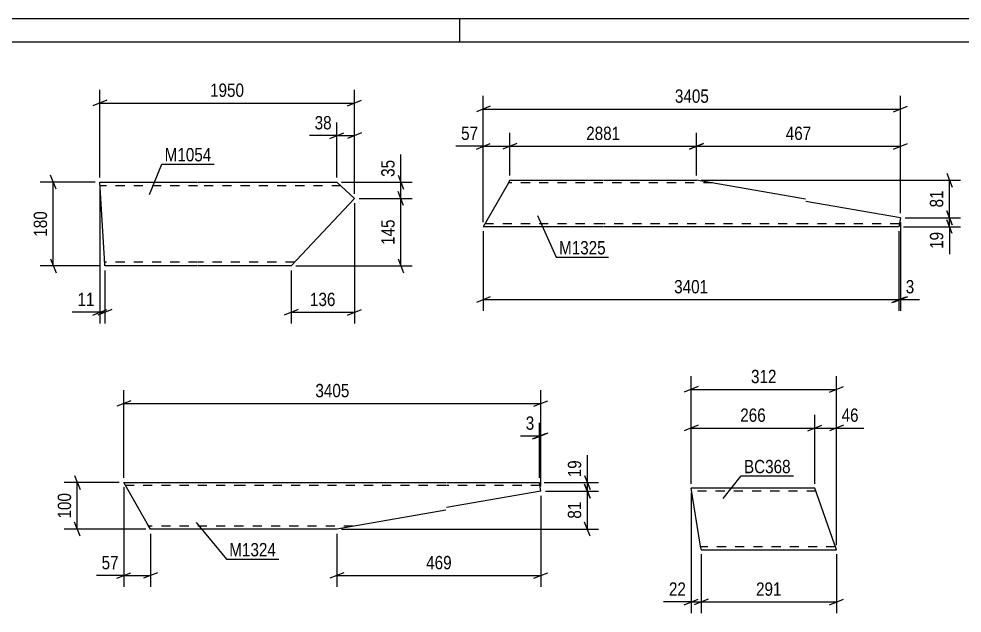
# Model space of a CAD drawing. Header units: millimetres. Extents: x 0 to 594, y 0 to 420.
# Drawn here: x 289.2 to 492.1, y 292.2 to 420 of the extents above; entities that cross this region are included whole.
import ezdxf

# ---------------------------------------------------------------- set-up
doc = ezdxf.new("R2010")
doc.units = ezdxf.units.MM
doc.linetypes.add('DXK_LINE_DOT2', pattern=[3.9198, 1.9599, -1.9599])
doc.styles.add('Arial Narrow', font='ARIALN.TTF', dxfattribs={"height": 0.2})

# ---------------------------------------------------------------- blocks, each defined once
blk = doc.blocks.new('Unknown-814738327-1163')
at = {"color": 5, "linetype": 'Continuous'}
for p, q in [((594, 420), (0, 420)), ((384, 415), (384, 420)), ((589, 415), (5, 415))]:
    blk.add_line(p, q, dxfattribs=at)
blk = doc.blocks.new('Part-814738327-14187 - 14186')
at = {"color": 2, "linetype": 'Continuous'}
for p, q in [((307.58, 368.48), (306.58, 384.88)), ((306.58, 384.88), (327.63, 384.88)), ((327.73, 384.88), (357.58, 384.88)), ((361.34, 381.35), (357.58, 384.88)), ((347.73, 366.88), (361.34, 381.35)), ((307.68, 366.88), (307.58, 368.48)), ((327.63, 366.88), (307.68, 366.88)), ((347.73, 366.88), (327.73, 366.88))]:
    blk.add_line(p, q, dxfattribs=at)
at = {"color": 7, "linetype": 'DXK_LINE_DOT2'}
for p, q in [((327.63, 384.08), (306.62, 384.08)), ((358.43, 384.08), (327.73, 384.08)), ((307.67, 367), (307.58, 368.48)), ((307.63, 367.68), (307.63, 367.74)), ((327.63, 367.68), (307.63, 367.68)), ((348.48, 367.68), (327.73, 367.68))]:
    blk.add_line(p, q, dxfattribs=at)
blk = doc.blocks.new('Part-814738327-14417 - 14416')
at = {"color": 2, "linetype": 'Continuous'}
for p, q in [((316.79, 311.46), (311.75, 320.26)), ((311.75, 320.26), (337.48, 320.26)), ((337.58, 320.26), (381.05, 320.26)), ((381.15, 320.26), (401.15, 320.26)), ((401.47, 318.38), (401.15, 320.26)), ((401.47, 318.38), (381.15, 314.86)), ((381.05, 314.32), (357.58, 310.26)), ((317.48, 310.26), (316.79, 311.46)), ((337.48, 310.26), (317.48, 310.26)), ((357.58, 310.26), (337.58, 310.26))]:
    blk.add_line(p, q, dxfattribs=at)
at = {"color": 7, "linetype": 'DXK_LINE_DOT2'}
for p, q in [((337.48, 319.66), (312.09, 319.66)), ((381.05, 319.66), (337.58, 319.66)), ((401.25, 319.66), (381.15, 319.66)), ((317.43, 310.35), (316.79, 311.46)), ((317.14, 310.86), (317.11, 310.91)), ((337.48, 310.86), (317.14, 310.86)), ((361.05, 310.86), (337.58, 310.86))]:
    blk.add_line(p, q, dxfattribs=at)
blk = doc.blocks.new('Part-814738327-19485 - 19484')
at = {"color": 2, "linetype": 'Continuous'}
for p, q in [((394.12, 384.1), (389.08, 375.3)), ((394.81, 385.3), (394.12, 384.1)), ((394.81, 385.3), (414.81, 385.3)), ((414.91, 385.3), (434.91, 385.3)), ((458.38, 381.25), (434.91, 385.3)), ((478.82, 377.23), (458.48, 380.75)), ((478.82, 377.23), (478.48, 375.3)), ((414.81, 375.3), (389.08, 375.3)), ((458.38, 375.3), (414.91, 375.3)), ((478.48, 375.3), (458.48, 375.3))]:
    blk.add_line(p, q, dxfattribs=at)
at = {"color": 7, "linetype": 'DXK_LINE_DOT2'}
for p, q in [((414.81, 384.7), (394.47, 384.7)), ((394.61, 384.95), (394.81, 385.3)), ((438.38, 384.7), (414.91, 384.7)), ((414.81, 375.9), (389.43, 375.9)), ((458.38, 375.9), (414.91, 375.9)), ((478.58, 375.9), (458.48, 375.9))]:
    blk.add_line(p, q, dxfattribs=at)
blk = doc.blocks.new('Part-814738327-19681 - 19680')
at = {"color": 2, "linetype": 'Continuous'}
for p, q in [((460.39, 319.02), (433.78, 319.02)), ((435.75, 307.02), (433.78, 319.02)), ((464.6, 307.02), (460.39, 319.02)), ((435.93, 305.91), (435.75, 307.02)), ((465.02, 305.82), (464.6, 307.02)), ((435.93, 305.91), (435.94, 305.82)), ((435.94, 305.82), (465.02, 305.82))]:
    blk.add_line(p, q, dxfattribs=at)
at = {"color": 7, "linetype": 'DXK_LINE_DOT2'}
for p, q in [((460.6, 318.42), (433.88, 318.42)), ((435.88, 306.17), (435.75, 307.02)), ((464.81, 306.42), (435.84, 306.42))]:
    blk.add_line(p, q, dxfattribs=at)
blk = doc.blocks.new('StraightDimension-814738327-14703 - 14186')
at = {"color": 7, "linetype": 'Continuous'}
for p, q in [((357.58, 385.88), (357.58, 397.73)), ((361.34, 382.35), (361.34, 397.73)), ((356.08, 394.28), (359.08, 395.48)), ((357.58, 394.88), (361.34, 394.88)), ((362.84, 395.48), (359.84, 394.28))]:
    blk.add_line(p, q, dxfattribs=at)
at = {"color": 0}
blk.add_wipeout([(357.06, 395.63), (357.06, 399.83), (352.2, 399.83), (352.2, 395.63)], dxfattribs=at)
at = {"color": 7, "linetype": 'Continuous'}
blk.add_line((357.58, 394.88), (351.68, 394.88), dxfattribs=at)
blk.add_line((357.58, 394.88), (351.68, 394.88), dxfattribs=at)
at = {"color": 3, "style": 'Arial Narrow'}
blk.add_text('38', height=2.863, dxfattribs=at).set_placement((352.8, 396.23))
blk = doc.blocks.new('StraightDimension-814738327-14695 - 14186')
at = {"color": 7, "linetype": 'Continuous'}
for p, q in [((361.34, 380.35), (361.34, 354.48)), ((347.73, 365.88), (347.73, 354.48)), ((349.23, 357.48), (346.23, 356.28)), ((359.84, 356.28), (362.84, 357.48)), ((347.73, 356.88), (361.34, 356.88))]:
    blk.add_line(p, q, dxfattribs=at)
at = {"color": 0}
blk.add_wipeout([(357.88, 357.63), (357.88, 361.83), (351.19, 361.83), (351.19, 357.63)], dxfattribs=at)
at = {"color": 3, "style": 'Arial Narrow'}
blk.add_text('136', height=2.863, dxfattribs=at).set_placement((351.79, 358.23))
blk = doc.blocks.new('StraightDimension-814738327-14715 - 14186')
at = {"color": 7, "linetype": 'Continuous'}
for p, q in [((297.18, 383.38), (295.98, 386.38)), ((305.58, 384.88), (293.73, 384.88)), ((296.58, 366.88), (296.58, 384.88)), ((295.98, 368.38), (297.18, 365.38)), ((306.68, 366.88), (293.73, 366.88))]:
    blk.add_line(p, q, dxfattribs=at)
at = {"color": 0}
blk.add_wipeout([(295.83, 379.22), (291.63, 379.22), (291.63, 372.54), (295.83, 372.54)], dxfattribs=at)
at = {"color": 3, "style": 'Arial Narrow'}
blk.add_text('180', height=2.863, rotation=90.0002, dxfattribs=at).set_placement((295.23, 373.14))
blk = doc.blocks.new('StraightDimension-814738327-14707 - 14186')
at = {"color": 7, "linetype": 'Continuous'}
for p, q in [((370.74, 386.38), (371.94, 383.38)), ((358.58, 384.88), (373.74, 384.88)), ((371.34, 381.35), (371.34, 384.88)), ((371.94, 379.85), (370.74, 382.85)), ((362.34, 381.35), (373.74, 381.35))]:
    blk.add_line(p, q, dxfattribs=at)
at = {"color": 0}
blk.add_wipeout([(370.59, 390.26), (366.39, 390.26), (366.39, 385.41), (370.59, 385.41)], dxfattribs=at)
at = {"color": 7, "linetype": 'Continuous'}
blk.add_line((371.34, 384.88), (371.34, 390.79), dxfattribs=at)
blk.add_line((371.34, 384.88), (371.34, 390.79), dxfattribs=at)
at = {"color": 3, "style": 'Arial Narrow'}
blk.add_text('35', height=2.863, rotation=90.0002, dxfattribs=at).set_placement((369.99, 386.01))
blk = doc.blocks.new('StraightDimension-814738327-14699 - 14186')
at = {"color": 7, "linetype": 'Continuous'}
for p, q in [((306.58, 383.88), (306.58, 354.48)), ((307.68, 365.88), (307.68, 354.48)), ((305.08, 356.28), (308.08, 357.48)), ((309.18, 357.48), (306.18, 356.28)), ((306.58, 356.88), (307.68, 356.88))]:
    blk.add_line(p, q, dxfattribs=at)
at = {"color": 0}
blk.add_wipeout([(306.05, 357.63), (306.05, 361.83), (301.19, 361.83), (301.19, 357.63)], dxfattribs=at)
at = {"color": 7, "linetype": 'Continuous'}
blk.add_line((306.58, 356.88), (300.67, 356.88), dxfattribs=at)
blk.add_line((306.58, 356.88), (300.67, 356.88), dxfattribs=at)
at = {"color": 3, "style": 'Arial Narrow'}
blk.add_text('11', height=2.863, dxfattribs=at).set_placement((301.79, 358.23))
blk = doc.blocks.new('StraightDimension-814738327-14708 - 14186')
at = {"color": 7, "linetype": 'Continuous'}
for p, q in [((371.94, 379.85), (370.74, 382.85)), ((362.34, 381.35), (373.74, 381.35)), ((371.34, 366.88), (371.34, 381.35)), ((370.74, 368.38), (371.94, 365.38)), ((348.73, 366.88), (373.74, 366.88))]:
    blk.add_line(p, q, dxfattribs=at)
at = {"color": 0}
blk.add_wipeout([(370.59, 377.46), (366.39, 377.46), (366.39, 370.77), (370.59, 370.77)], dxfattribs=at)
at = {"color": 3, "style": 'Arial Narrow'}
blk.add_text('145', height=2.863, rotation=90.0002, dxfattribs=at).set_placement((369.99, 371.37))
blk = doc.blocks.new('StraightDimension-814738327-14721 - 14186')
at = {"color": 7, "linetype": 'Continuous'}
for p, q in [((306.58, 385.88), (306.58, 404.73)), ((361.34, 382.35), (361.34, 404.73)), ((308.08, 402.48), (305.08, 401.28)), ((306.58, 401.88), (361.34, 401.88)), ((359.84, 401.28), (362.84, 402.48))]:
    blk.add_line(p, q, dxfattribs=at)
at = {"color": 0}
blk.add_wipeout([(338.21, 402.63), (338.21, 406.83), (329.7, 406.83), (329.7, 402.63)], dxfattribs=at)
at = {"color": 3, "style": 'Arial Narrow'}
blk.add_text('1950', height=2.863, dxfattribs=at).set_placement((330.3, 403.23))
blk = doc.blocks.new('StraightDimension-814738327-15128 - 14416')
at = {"color": 7, "linetype": 'Continuous'}
for p, q in [((401.15, 321.26), (401.15, 333.11)), ((401.47, 319.38), (401.47, 333.11)), ((399.65, 329.66), (402.65, 330.86)), ((402.97, 330.86), (399.97, 329.66)), ((401.15, 330.26), (401.47, 330.26))]:
    blk.add_line(p, q, dxfattribs=at)
at = {"color": 0}
blk.add_wipeout([(400.62, 331.01), (400.62, 335.21), (397.6, 335.21), (397.6, 331.01)], dxfattribs=at)
at = {"color": 7, "linetype": 'Continuous'}
blk.add_line((401.15, 330.26), (397.07, 330.26), dxfattribs=at)
blk.add_line((401.15, 330.26), (397.07, 330.26), dxfattribs=at)
at = {"color": 3, "style": 'Arial Narrow'}
blk.add_text('3', height=2.86, dxfattribs=at).set_placement((398.2, 331.61))
blk = doc.blocks.new('StraightDimension-814738327-15120 - 14416')
at = {"color": 7, "linetype": 'Continuous'}
for p, q in [((401.47, 317.38), (401.47, 297.86)), ((357.58, 309.26), (357.58, 297.86)), ((359.08, 300.86), (356.08, 299.66)), ((399.97, 299.66), (402.97, 300.86)), ((357.58, 300.26), (401.47, 300.26))]:
    blk.add_line(p, q, dxfattribs=at)
at = {"color": 0}
blk.add_wipeout([(382.87, 301.01), (382.87, 305.21), (376.19, 305.21), (376.19, 301.01)], dxfattribs=at)
at = {"color": 3, "style": 'Arial Narrow'}
blk.add_text('469', height=2.863, dxfattribs=at).set_placement((376.79, 301.61))
blk = doc.blocks.new('StraightDimension-814738327-15133 - 14416')
at = {"color": 7, "linetype": 'Continuous'}
for p, q in [((410.87, 319.88), (412.07, 316.88)), ((402.47, 318.38), (413.87, 318.38)), ((411.47, 310.26), (411.47, 318.38)), ((412.07, 308.76), (410.87, 311.76)), ((358.58, 310.26), (413.87, 310.26))]:
    blk.add_line(p, q, dxfattribs=at)
at = {"color": 0}
blk.add_wipeout([(410.72, 316.75), (406.52, 316.75), (406.52, 311.89), (410.72, 311.89)], dxfattribs=at)
at = {"color": 3, "style": 'Arial Narrow'}
blk.add_text('81', height=2.863, rotation=90.0002, dxfattribs=at).set_placement((410.12, 312.49))
blk = doc.blocks.new('StraightDimension-814738327-15140 - 14416')
at = {"color": 7, "linetype": 'Continuous'}
for p, q in [((301.15, 321.76), (302.35, 318.76)), ((310.75, 320.26), (298.9, 320.26)), ((301.75, 310.26), (301.75, 320.26)), ((302.35, 308.76), (301.15, 311.76)), ((316.48, 310.26), (298.9, 310.26))]:
    blk.add_line(p, q, dxfattribs=at)
at = {"color": 0}
blk.add_wipeout([(301, 318.61), (296.8, 318.61), (296.8, 311.92), (301, 311.92)], dxfattribs=at)
at = {"color": 3, "style": 'Arial Narrow'}
blk.add_text('100', height=2.863, rotation=90.0002, dxfattribs=at).set_placement((300.4, 312.52))
blk = doc.blocks.new('StraightDimension-814738327-15132 - 14416')
at = {"color": 7, "linetype": 'Continuous'}
for p, q in [((410.87, 321.76), (412.07, 318.76)), ((402.15, 320.26), (413.87, 320.26)), ((412.07, 316.88), (410.87, 319.88)), ((411.47, 318.38), (411.47, 320.26)), ((402.47, 318.38), (413.87, 318.38))]:
    blk.add_line(p, q, dxfattribs=at)
at = {"color": 0}
blk.add_wipeout([(410.72, 325.64), (406.52, 325.64), (406.52, 320.79), (410.72, 320.79)], dxfattribs=at)
at = {"color": 7, "linetype": 'Continuous'}
blk.add_line((411.47, 320.26), (411.47, 326.17), dxfattribs=at)
blk.add_line((411.47, 320.26), (411.47, 326.17), dxfattribs=at)
at = {"color": 3, "style": 'Arial Narrow'}
blk.add_text('19', height=2.863, rotation=90.0002, dxfattribs=at).set_placement((410.12, 321.39))
blk = doc.blocks.new('StraightDimension-814738327-15124 - 14416')
at = {"color": 7, "linetype": 'Continuous'}
for p, q in [((311.75, 319.26), (311.75, 297.86)), ((317.48, 309.26), (317.48, 297.86)), ((310.25, 299.66), (313.25, 300.86)), ((318.98, 300.86), (315.98, 299.66)), ((311.75, 300.26), (317.48, 300.26))]:
    blk.add_line(p, q, dxfattribs=at)
at = {"color": 0}
blk.add_wipeout([(311.22, 301.01), (311.22, 305.21), (306.37, 305.21), (306.37, 301.01)], dxfattribs=at)
at = {"color": 7, "linetype": 'Continuous'}
blk.add_line((311.75, 300.26), (305.84, 300.26), dxfattribs=at)
blk.add_line((311.75, 300.26), (305.84, 300.26), dxfattribs=at)
at = {"color": 3, "style": 'Arial Narrow'}
blk.add_text('57', height=2.863, dxfattribs=at).set_placement((306.97, 301.61))
blk = doc.blocks.new('StraightDimension-814738327-15146 - 14416')
at = {"color": 7, "linetype": 'Continuous'}
for p, q in [((311.75, 321.26), (311.75, 340.11)), ((401.47, 319.38), (401.47, 340.11)), ((313.25, 337.86), (310.25, 336.66)), ((311.75, 337.26), (401.47, 337.26)), ((399.97, 336.66), (402.97, 337.86))]:
    blk.add_line(p, q, dxfattribs=at)
at = {"color": 0}
blk.add_wipeout([(360.87, 338.01), (360.87, 342.21), (352.36, 342.21), (352.36, 338.01)], dxfattribs=at)
at = {"color": 3, "style": 'Arial Narrow'}
blk.add_text('3405', height=2.863, dxfattribs=at).set_placement((352.96, 338.61))
blk = doc.blocks.new('StraightDimension-814738327-19593 - 19484')
at = {"color": 7, "linetype": 'Continuous'}
for p, q in [((488.75, 386.8), (489.95, 383.8)), ((435.91, 385.3), (491.75, 385.3)), ((489.35, 377.23), (489.35, 385.3)), ((489.95, 375.73), (488.75, 378.73)), ((479.82, 377.23), (491.75, 377.23))]:
    blk.add_line(p, q, dxfattribs=at)
at = {"color": 0}
blk.add_wipeout([(488.6, 383.7), (484.4, 383.7), (484.4, 378.84), (488.6, 378.84)], dxfattribs=at)
at = {"color": 3, "style": 'Arial Narrow'}
blk.add_text('81', height=2.863, rotation=90.0002, dxfattribs=at).set_placement((488, 379.44))
blk = doc.blocks.new('StraightDimension-814738327-19565 - 19484')
at = {"color": 7, "linetype": 'Continuous'}
for p, q in [((478.82, 376.23), (478.82, 357.21)), ((478.48, 374.3), (478.48, 357.21)), ((476.98, 359.01), (479.98, 360.21)), ((480.32, 360.21), (477.32, 359.01)), ((478.48, 359.61), (478.82, 359.61))]:
    blk.add_line(p, q, dxfattribs=at)
at = {"color": 0}
blk.add_wipeout([(482.37, 360.36), (482.37, 364.56), (479.34, 364.56), (479.34, 360.36)], dxfattribs=at)
at = {"color": 7, "linetype": 'Continuous'}
blk.add_line((478.82, 359.61), (482.89, 359.61), dxfattribs=at)
blk.add_line((478.82, 359.61), (482.89, 359.61), dxfattribs=at)
at = {"color": 3, "style": 'Arial Narrow'}
blk.add_text('3', height=2.86, dxfattribs=at).set_placement((479.94, 360.96))
blk = doc.blocks.new('StraightDimension-814738327-19493 - 19484')
at = {"color": 7, "linetype": 'Continuous'}
for p, q in [((434.92, 386.3), (434.92, 395.45)), ((478.82, 378.23), (478.82, 395.45)), ((436.42, 393.2), (433.42, 392)), ((434.92, 392.6), (478.82, 392.6)), ((477.32, 392), (480.32, 393.2))]:
    blk.add_line(p, q, dxfattribs=at)
at = {"color": 0}
blk.add_wipeout([(460.21, 393.35), (460.21, 397.55), (453.53, 397.55), (453.53, 393.35)], dxfattribs=at)
at = {"color": 3, "style": 'Arial Narrow'}
blk.add_text('467', height=2.863, dxfattribs=at).set_placement((454.13, 393.95))
blk = doc.blocks.new('StraightDimension-814738327-19495 - 19484')
at = {"color": 7, "linetype": 'Continuous'}
for p, q in [((389.08, 376.3), (389.08, 395.45)), ((394.81, 386.3), (394.81, 395.45)), ((387.58, 392), (390.58, 393.2)), ((389.08, 392.6), (394.81, 392.6)), ((396.31, 393.2), (393.31, 392))]:
    blk.add_line(p, q, dxfattribs=at)
at = {"color": 0}
blk.add_wipeout([(388.56, 393.35), (388.56, 397.55), (383.7, 397.55), (383.7, 393.35)], dxfattribs=at)
at = {"color": 7, "linetype": 'Continuous'}
blk.add_line((389.08, 392.6), (383.18, 392.6), dxfattribs=at)
blk.add_line((389.08, 392.6), (383.18, 392.6), dxfattribs=at)
at = {"color": 3, "style": 'Arial Narrow'}
blk.add_text('57', height=2.863, dxfattribs=at).set_placement((384.3, 393.95))
blk = doc.blocks.new('StraightDimension-814738327-19566 - 19484')
at = {"color": 7, "linetype": 'Continuous'}
for p, q in [((389.08, 374.3), (389.08, 357.21)), ((478.48, 374.3), (478.48, 357.21)), ((390.58, 360.21), (387.58, 359.01)), ((389.08, 359.61), (478.48, 359.61)), ((476.98, 359.01), (479.98, 360.21))]:
    blk.add_line(p, q, dxfattribs=at)
at = {"color": 0}
blk.add_wipeout([(438.04, 360.36), (438.04, 364.56), (429.53, 364.56), (429.53, 360.36)], dxfattribs=at)
at = {"color": 3, "style": 'Arial Narrow'}
blk.add_text('3401', height=2.863, dxfattribs=at).set_placement((430.13, 360.96))
blk = doc.blocks.new('StraightDimension-814738327-19494 - 19484')
at = {"color": 7, "linetype": 'Continuous'}
for p, q in [((394.81, 386.3), (394.81, 395.45)), ((434.92, 386.3), (434.92, 395.45)), ((396.31, 393.2), (393.31, 392)), ((394.81, 392.6), (434.92, 392.6)), ((433.42, 392), (436.42, 393.2))]:
    blk.add_line(p, q, dxfattribs=at)
at = {"color": 0}
blk.add_wipeout([(419.12, 393.35), (419.12, 397.55), (410.61, 397.55), (410.61, 393.35)], dxfattribs=at)
at = {"color": 3, "style": 'Arial Narrow'}
blk.add_text('2881', height=2.863, dxfattribs=at).set_placement((411.21, 393.95))
blk = doc.blocks.new('StraightDimension-814738327-19658 - 19484')
at = {"color": 7, "linetype": 'Continuous'}
for p, q in [((389.08, 376.3), (389.08, 403.45)), ((478.82, 378.23), (478.82, 403.45)), ((390.58, 401.2), (387.58, 400)), ((389.08, 400.6), (478.82, 400.6)), ((477.32, 400), (480.32, 401.2))]:
    blk.add_line(p, q, dxfattribs=at)
at = {"color": 0}
blk.add_wipeout([(438.2, 401.35), (438.2, 405.55), (429.69, 405.55), (429.69, 401.35)], dxfattribs=at)
at = {"color": 3, "style": 'Arial Narrow'}
blk.add_text('3405', height=2.863, dxfattribs=at).set_placement((430.29, 401.95))
blk = doc.blocks.new('StraightDimension-814738327-19594 - 19484')
at = {"color": 7, "linetype": 'Continuous'}
for p, q in [((488.75, 378.73), (489.95, 375.73)), ((479.82, 377.23), (491.75, 377.23)), ((489.95, 373.8), (488.75, 376.8)), ((489.35, 375.3), (489.35, 377.23)), ((479.48, 375.3), (491.75, 375.3))]:
    blk.add_line(p, q, dxfattribs=at)
at = {"color": 0}
blk.add_wipeout([(488.6, 374.78), (484.4, 374.78), (484.4, 369.92), (488.6, 369.92)], dxfattribs=at)
at = {"color": 7, "linetype": 'Continuous'}
blk.add_line((489.35, 375.3), (489.35, 369.4), dxfattribs=at)
blk.add_line((489.35, 375.3), (489.35, 369.4), dxfattribs=at)
at = {"color": 3, "style": 'Arial Narrow'}
blk.add_text('19', height=2.863, rotation=90.0002, dxfattribs=at).set_placement((488, 370.52))
blk = doc.blocks.new('StraightDimension-814738327-19788 - 19680')
at = {"color": 7, "linetype": 'Continuous'}
for p, q in [((435.94, 304.82), (435.94, 292.17)), ((465.02, 304.82), (465.02, 292.17)), ((437.44, 295.17), (434.44, 293.97)), ((435.94, 294.57), (465.02, 294.57)), ((463.52, 293.97), (466.52, 295.17))]:
    blk.add_line(p, q, dxfattribs=at)
at = {"color": 0}
blk.add_wipeout([(453.82, 295.32), (453.82, 299.52), (447.14, 299.52), (447.14, 295.32)], dxfattribs=at)
at = {"color": 3, "style": 'Arial Narrow'}
blk.add_text('291', height=2.863, dxfattribs=at).set_placement((447.74, 295.92))
blk = doc.blocks.new('StraightDimension-814738327-19754 - 19680')
at = {"color": 7, "linetype": 'Continuous'}
for p, q in [((433.78, 320.02), (433.78, 334.83)), ((460.39, 320.02), (460.39, 334.83)), ((435.28, 332.58), (432.28, 331.38)), ((433.78, 331.98), (460.39, 331.98)), ((458.89, 331.38), (461.89, 332.58))]:
    blk.add_line(p, q, dxfattribs=at)
at = {"color": 0}
blk.add_wipeout([(450.42, 332.73), (450.42, 336.93), (443.74, 336.93), (443.74, 332.73)], dxfattribs=at)
at = {"color": 3, "style": 'Arial Narrow'}
blk.add_text('266', height=2.863, dxfattribs=at).set_placement((444.34, 333.33))
blk = doc.blocks.new('StraightDimension-814738327-19753 - 19680')
at = {"color": 7, "linetype": 'Continuous'}
for p, q in [((460.39, 320.02), (460.39, 334.83)), ((465.02, 306.82), (465.02, 334.83)), ((458.89, 331.38), (461.89, 332.58)), ((460.39, 331.98), (465.02, 331.98)), ((466.52, 332.58), (463.52, 331.38))]:
    blk.add_line(p, q, dxfattribs=at)
at = {"color": 0}
blk.add_wipeout([(470.4, 332.73), (470.4, 336.93), (465.54, 336.93), (465.54, 332.73)], dxfattribs=at)
at = {"color": 7, "linetype": 'Continuous'}
blk.add_line((465.02, 331.98), (470.92, 331.98), dxfattribs=at)
blk.add_line((465.02, 331.98), (470.92, 331.98), dxfattribs=at)
at = {"color": 3, "style": 'Arial Narrow'}
blk.add_text('46', height=2.863, dxfattribs=at).set_placement((466.14, 333.33))
blk = doc.blocks.new('StraightDimension-814738327-19742 - 19680')
at = {"color": 7, "linetype": 'Continuous'}
for p, q in [((433.78, 320.02), (433.78, 343.14)), ((465.02, 306.82), (465.02, 343.14)), ((435.28, 340.89), (432.28, 339.69)), ((463.52, 339.69), (466.52, 340.89)), ((433.78, 340.29), (465.02, 340.29))]:
    blk.add_line(p, q, dxfattribs=at)
at = {"color": 0}
blk.add_wipeout([(452.74, 341.04), (452.74, 345.24), (446.06, 345.24), (446.06, 341.04)], dxfattribs=at)
at = {"color": 3, "style": 'Arial Narrow'}
blk.add_text('312', height=2.863, dxfattribs=at).set_placement((446.66, 341.64))
blk = doc.blocks.new('StraightDimension-814738327-19789 - 19680')
at = {"color": 7, "linetype": 'Continuous'}
for p, q in [((433.78, 318.02), (433.78, 292.17)), ((435.94, 304.82), (435.94, 292.17)), ((432.28, 293.97), (435.28, 295.17)), ((433.78, 294.57), (435.94, 294.57)), ((437.44, 295.17), (434.44, 293.97))]:
    blk.add_line(p, q, dxfattribs=at)
at = {"color": 0}
blk.add_wipeout([(433.25, 295.32), (433.25, 299.52), (428.4, 299.52), (428.4, 295.32)], dxfattribs=at)
at = {"color": 7, "linetype": 'Continuous'}
blk.add_line((433.78, 294.57), (427.87, 294.57), dxfattribs=at)
blk.add_line((433.78, 294.57), (427.87, 294.57), dxfattribs=at)
at = {"color": 3, "style": 'Arial Narrow'}
blk.add_text('22', height=2.863, dxfattribs=at).set_placement((429, 295.92))
blk = doc.blocks.new('Mark-814738327-15499 - 14186')
at = {"color": 0}
blk.add_wipeout([(330.58, 389.35), (330.58, 392.35), (320.53, 392.35), (320.53, 389.35)], dxfattribs=at)
blk.add_wipeout([(330.58, 389.35), (330.58, 392.35), (320.53, 392.35), (320.53, 389.35)], dxfattribs=at)
at = {"color": 30, "linetype": 'Continuous'}
for p, q in [((317.24, 382.23), (319.93, 388.75)), ((319.93, 388.75), (331.18, 388.75))]:
    blk.add_line(p, q, dxfattribs=at)
at = {"color": 3, "style": 'Arial Narrow'}
blk.add_text('M1054', height=2.863, dxfattribs=at).set_placement((320.53, 389.35))
blk = doc.blocks.new('Mark-814738327-15576 - 14416')
at = {"color": 0}
blk.add_wipeout([(344.48, 304.39), (344.48, 307.39), (334.43, 307.39), (334.43, 304.39)], dxfattribs=at)
blk.add_wipeout([(344.48, 304.39), (344.48, 307.39), (334.43, 307.39), (334.43, 304.39)], dxfattribs=at)
at = {"color": 30, "linetype": 'Continuous'}
for p, q in [((327.31, 311.65), (333.83, 303.79)), ((333.83, 303.79), (345.08, 303.79))]:
    blk.add_line(p, q, dxfattribs=at)
at = {"color": 3, "style": 'Arial Narrow'}
blk.add_text('M1324', height=2.863, dxfattribs=at).set_placement((334.43, 304.39))
blk = doc.blocks.new('Mark-814738327-19671 - 19484')
at = {"color": 0}
blk.add_wipeout([(415.42, 369.34), (415.42, 372.34), (405.36, 372.34), (405.36, 369.34)], dxfattribs=at)
blk.add_wipeout([(415.42, 369.34), (415.42, 372.34), (405.36, 372.34), (405.36, 369.34)], dxfattribs=at)
at = {"color": 30, "linetype": 'Continuous'}
for p, q in [((400.73, 377.69), (404.76, 368.74)), ((404.76, 368.74), (416.02, 368.74))]:
    blk.add_line(p, q, dxfattribs=at)
at = {"color": 3, "style": 'Arial Narrow'}
blk.add_text('M1325', height=2.863, dxfattribs=at).set_placement((405.36, 369.34))
blk = doc.blocks.new('Mark-814738327-19732 - 19680')
at = {"color": 0}
blk.add_wipeout([(455.19, 322.27), (455.19, 325.27), (445.14, 325.27), (445.14, 322.27)], dxfattribs=at)
blk.add_wipeout([(455.19, 322.27), (455.19, 325.27), (445.14, 325.27), (445.14, 322.27)], dxfattribs=at)
at = {"color": 30, "linetype": 'Continuous'}
for p, q in [((440.65, 316.85), (444.54, 321.67)), ((444.54, 321.67), (455.79, 321.67))]:
    blk.add_line(p, q, dxfattribs=at)
at = {"color": 3, "style": 'Arial Narrow'}
blk.add_text('BC368', height=2.863, dxfattribs=at).set_placement((445.14, 322.27))

msp = doc.modelspace()

# ---------------------------------------------------------------- block references
for name in ['Unknown-814738327-1163', 'Part-814738327-14187 - 14186', 'Part-814738327-19485 - 19484', 'Part-814738327-14417 - 14416', 'Part-814738327-19681 - 19680']:
    msp.add_blockref(name, (0, 0))

# ---------------------------------------------------------------- next in the draw order: block references
for name in ['StraightDimension-814738327-14703 - 14186', 'StraightDimension-814738327-19495 - 19484', 'StraightDimension-814738327-14715 - 14186', 'StraightDimension-814738327-19593 - 19484', 'StraightDimension-814738327-14695 - 14186', 'StraightDimension-814738327-19754 - 19680', 'StraightDimension-814738327-15128 - 14416', 'StraightDimension-814738327-15140 - 14416', 'StraightDimension-814738327-15120 - 14416', 'Mark-814738327-15576 - 14416', 'StraightDimension-814738327-19788 - 19680']:
    msp.add_blockref(name, (0, 0))

# ---------------------------------------------------------------- next in the draw order: block references
for name in ['StraightDimension-814738327-19493 - 19484', 'StraightDimension-814738327-14707 - 14186', 'StraightDimension-814738327-14699 - 14186', 'StraightDimension-814738327-19565 - 19484', 'StraightDimension-814738327-19753 - 19680', 'StraightDimension-814738327-15124 - 14416', 'StraightDimension-814738327-15133 - 14416']:
    msp.add_blockref(name, (0, 0))

# ---------------------------------------------------------------- next in the draw order: block references
for name in ['StraightDimension-814738327-19494 - 19484', 'StraightDimension-814738327-14708 - 14186', 'StraightDimension-814738327-19566 - 19484', 'StraightDimension-814738327-19742 - 19680', 'StraightDimension-814738327-15132 - 14416']:
    msp.add_blockref(name, (0, 0))

# ---------------------------------------------------------------- next in the draw order: block references
for name in ['StraightDimension-814738327-14721 - 14186', 'StraightDimension-814738327-19658 - 19484', 'StraightDimension-814738327-15146 - 14416', 'Mark-814738327-19732 - 19680', 'StraightDimension-814738327-19789 - 19680']:
    msp.add_blockref(name, (0, 0))

# ---------------------------------------------------------------- next in the draw order: block references
for name in ['Mark-814738327-15499 - 14186', 'Mark-814738327-19671 - 19484', 'StraightDimension-814738327-19594 - 19484']:
    msp.add_blockref(name, (0, 0))

doc.saveas('drawing.dxf')
